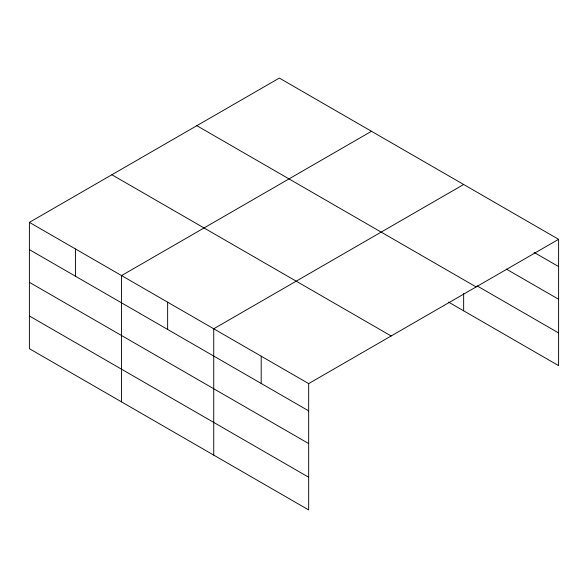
<?xml version="1.0" encoding="UTF-8"?>
<svg xmlns="http://www.w3.org/2000/svg" width="588" height="588" viewBox="0 0 588 588"><rect width="100%" height="100%" fill="white"/><g stroke="black" fill="none" stroke-linecap="round" stroke-linejoin="round"><path stroke-width="0.88" d="M29.4 222.367L308.671 383.604L308.671 509.928L29.4 348.691L29.4 222.367L279.329 78.072L558.6 239.309L558.6 365.633L448.548 302.1M371.484 131.286L121.562 275.574L121.562 401.898M463.645 184.492L213.723 328.788L213.723 455.105M308.671 383.604L558.6 239.309M534.073 252.414L558.6 266.577M506.378 269.113L558.6 299.263M477.096 285.893L558.6 332.948M196.848 125.692L476.126 286.929M111.874 174.754L391.152 335.991M29.4 249.635L308.671 410.872M29.4 282.321L308.671 443.558M29.4 315.999L308.671 477.235M463.645 293.559L463.645 310.809M261.197 356.196L261.197 383.457M167.639 302.181L167.639 329.449M75.477 248.974L75.477 276.235"/></g></svg>
